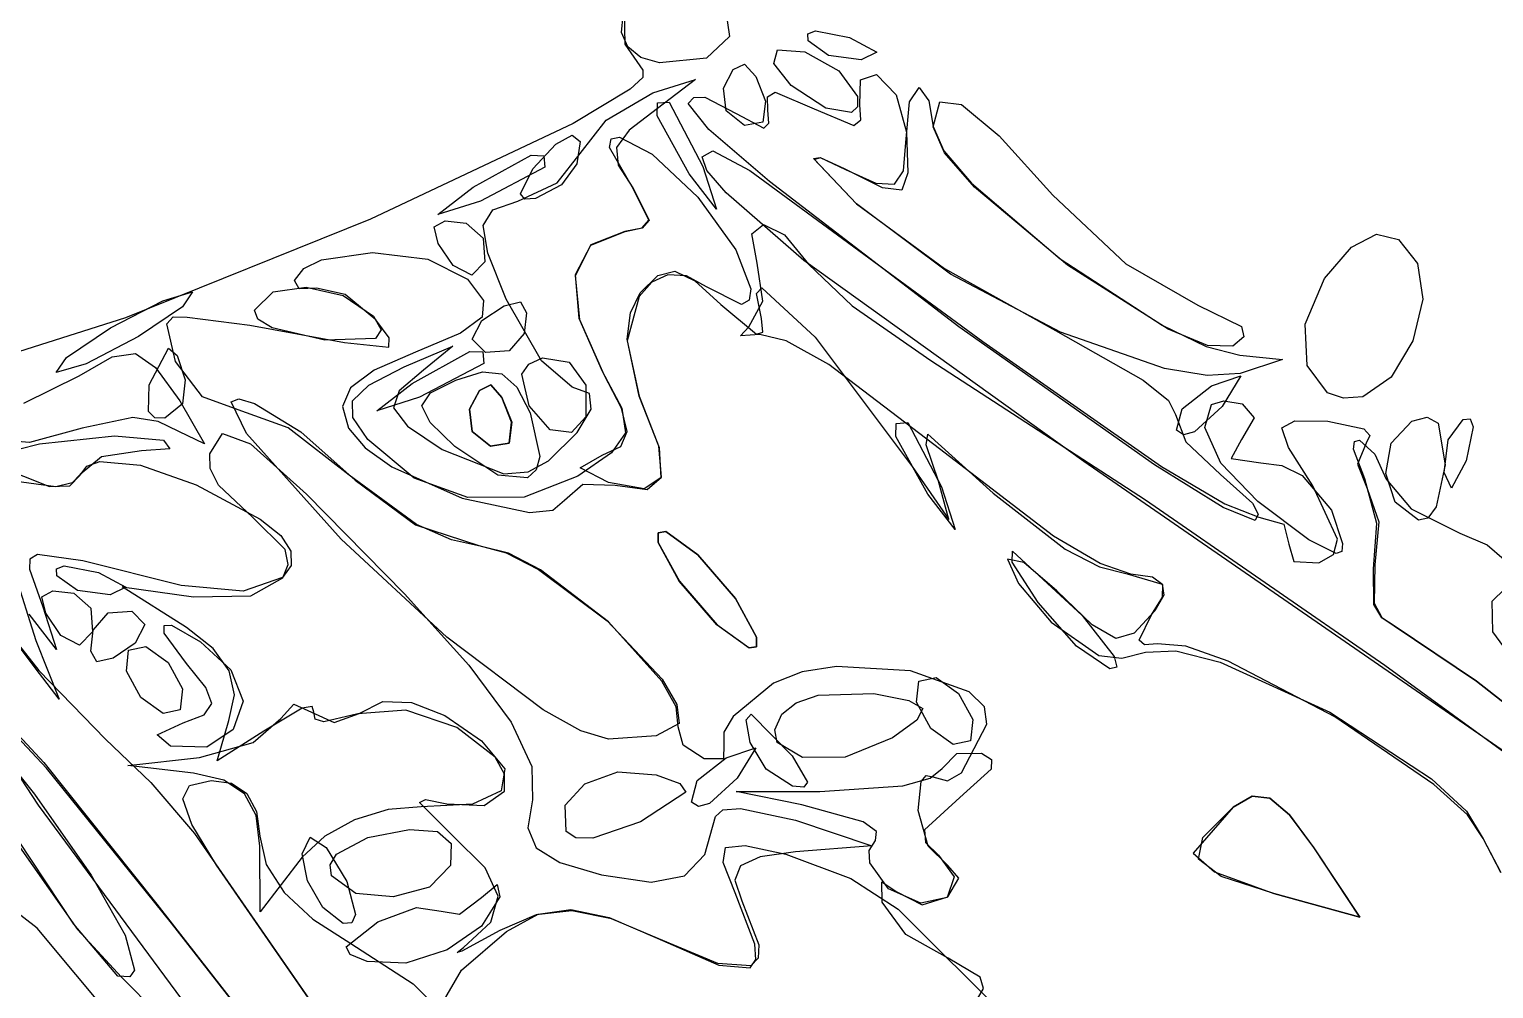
# Model space of a CAD drawing. Extents: x -886 to 651, y -59 to 942.
# Drawn here: x -390.41 to -359.68, y 208.45 to 228.58 of the extents above; entities that cross this region are included whole.
import ezdxf

# ---------------------------------------------------------------- set-up
doc = ezdxf.new("R2010")
doc.units = 0

msp = doc.modelspace()

# ---------------------------------------------------------------- linework, layer by layer
at = {"layer": 'Layer 1'}
for p, q in [((-375.810871, 229.048832), (-375.720696, 228.421914)), ((-377.9846, 228.508885), (-377.95327, 228.86963)), ((-377.93356, 228.92818), (-377.914047, 228.260485)), ((-377.85441, 228.205186), (-377.9846, 228.508885)), ((-375.720696, 228.421914), (-376.201034, 227.970861)), ((-374.077185, 228.482903), (-373.915824, 228.545661)), ((-374.07002, 228.33327), (-374.077185, 228.482903)), ((-373.642092, 228.024076), (-374.07002, 228.33327)), ((-373.915824, 228.545661), (-373.20152, 228.40157)), ((-373.20152, 228.40157), (-372.627516, 228.093326)), ((-377.914047, 228.260485), (-377.53632, 227.71672)), ((-377.58238, 227.984214), (-377.85441, 228.205186)), ((-374.78692, 227.858136), (-374.710788, 228.143619)), ((-374.710788, 228.143619), (-374.14108, 228.09969)), ((-374.14108, 228.09969), (-373.424777, 227.703476)), ((-372.95684, 227.93539), (-373.642092, 228.024076)), ((-372.627516, 228.093326), (-372.95685, 227.93533)), ((-377.18819, 227.87165), (-377.58238, 227.984214)), ((-377.53632, 227.71672), (-377.537423, 227.564498)), ((-376.201034, 227.970861), (-377.18819, 227.87165)), ((-375.84555, 227.34013), (-375.63983, 227.731896)), ((-375.63983, 227.731896), (-375.40273, 227.84761)), ((-375.40273, 227.84761), (-375.16655, 227.584377)), ((-374.428599, 227.39921), (-374.78692, 227.858136)), ((-372.95685, 227.93533), (-372.95684, 227.93539)), ((-377.537423, 227.564498), (-377.801582, 227.318384)), ((-377.3307, 227.23958), (-376.43503, 227.522805)), ((-376.43503, 227.522805), (-377.22899, 226.91497)), ((-375.16655, 227.584377), (-374.96304, 227.06508)), ((-373.424777, 227.703476), (-373.03081, 227.16483)), ((-372.98584, 226.99285), (-372.968661, 227.515185)), ((-372.968661, 227.515185), (-372.63436, 227.63048)), ((-372.63436, 227.63048), (-372.219077, 227.201126)), ((-377.801582, 227.318384), (-379.000518, 226.595909)), ((-378.307109, 226.666447), (-377.3307, 227.23958)), ((-376.59022, 227.02065), (-376.465806, 227.147874)), ((-376.465806, 227.147874), (-376.234444, 227.149781)), ((-376.234444, 227.149781), (-375.58304, 226.80585)), ((-375.792024, 226.867576), (-375.84555, 227.34013)), ((-374.922407, 227.157277), (-374.759274, 227.25429)), ((-374.91517, 226.88045), (-374.922407, 227.157277)), ((-374.759274, 227.25429), (-373.94322, 226.90825)), ((-373.69495, 226.92281), (-374.428599, 227.39921)), ((-373.03081, 227.16483), (-373.03236, 226.94771)), ((-373.03081, 227.16483), (-373.03081, 227.16483)), ((-372.219077, 227.201126), (-372.00718, 226.41397)), ((-371.942151, 227.050967), (-371.74275, 227.35238)), ((-371.74275, 227.35238), (-371.537439, 227.077017)), ((-377.22898, 226.91493), (-377.823192, 226.46181)), ((-377.23558, 226.757407), (-377.228187, 227.029546)), ((-377.22899, 226.91497), (-377.22898, 226.91493)), ((-377.228187, 227.029546), (-376.98498, 227.04975)), ((-376.98498, 227.04975), (-376.27628, 225.69926)), ((-376.150427, 226.473917), (-376.59022, 227.02065)), ((-375.40585, 226.5576), (-375.792024, 226.867576)), ((-375.58304, 226.80585), (-374.998631, 226.502481)), ((-374.96304, 227.06508), (-375.018777, 226.626574)), ((-374.96304, 227.06508), (-374.96304, 227.06508)), ((-374.891074, 226.606659), (-374.91517, 226.88045)), ((-373.94322, 226.90825), (-373.111287, 226.554842)), ((-373.158089, 226.829706), (-373.69495, 226.92281)), ((-373.03236, 226.94771), (-373.158089, 226.829706)), ((-372.962754, 226.674697), (-372.98584, 226.99285)), ((-372.02108, 226.20165), (-371.942151, 227.050967)), ((-371.537439, 227.077017), (-371.44375, 226.53959)), ((-371.44483, 226.53146), (-371.306098, 227.055378)), ((-371.306098, 227.055378), (-370.849697, 226.99519)), ((-370.849697, 226.99519), (-370.063248, 226.343807)), ((-379.000518, 226.595909), (-383.250999, 224.590007)), ((-378.85544, 225.97177), (-378.307109, 226.666447)), ((-376.56764, 225.54636), (-377.23558, 226.757407)), ((-375.018777, 226.626574), (-375.40585, 226.5576)), ((-374.998631, 226.502481), (-374.891074, 226.606659)), ((-373.111287, 226.554842), (-372.962754, 226.674697)), ((-371.205011, 225.986906), (-371.44483, 226.53146)), ((-371.44394, 226.53959), (-371.222727, 226.029022)), ((-371.44375, 226.53959), (-371.44394, 226.53959)), ((-379.366349, 226.163315), (-379.019834, 226.35608)), ((-379.019834, 226.35608), (-378.855672, 226.221913)), ((-378.855672, 226.221913), (-378.92211, 225.75528)), ((-378.236948, 226.094262), (-378.205457, 226.276373)), ((-378.205457, 226.276373), (-378.028919, 226.310921)), ((-377.823192, 226.46181), (-378.087974, 226.096725)), ((-378.028919, 226.310921), (-377.343723, 225.953555)), ((-374.878984, 225.379598), (-376.150427, 226.473917)), ((-372.069527, 225.605716), (-372.02108, 226.20165)), ((-372.00718, 226.41397), (-372.00716, 226.414)), ((-372.00716, 226.414), (-371.97602, 225.566168)), ((-370.063248, 226.343807), (-368.93437, 225.09414)), ((-381.09574, 225.26384), (-379.884685, 225.931772)), ((-379.884685, 225.931772), (-379.612548, 225.924381)), ((-379.84697, 225.64915), (-379.366349, 226.163315)), ((-379.612548, 225.924381), (-379.59235, 225.68118)), ((-379.338643, 225.354306), (-378.85544, 225.97177)), ((-377.76176, 225.27112), (-378.236948, 226.094262)), ((-378.087974, 226.096725), (-378.052813, 225.725062)), ((-377.343723, 225.953555), (-376.38741, 225.05462)), ((-376.29607, 225.89685), (-376.066684, 226.02708)), ((-376.194197, 225.612449), (-376.29607, 225.89685)), ((-376.066684, 226.02708), (-375.290057, 225.610832)), ((-373.959676, 225.863464), (-373.816749, 225.886653)), ((-373.05139, 224.91248), (-373.959676, 225.863464)), ((-373.809834, 225.88221), (-373.938515, 225.847299)), ((-373.816749, 225.886653), (-373.28409, 225.63409)), ((-373.30638, 225.64821), (-373.809834, 225.88221)), ((-371.222727, 226.029022), (-370.639888, 225.347284)), ((-370.579064, 225.264644), (-371.205011, 225.986906)), ((-379.59235, 225.68118), (-380.94283, 224.97248)), ((-380.103302, 225.12514), (-379.84697, 225.64915)), ((-379.59235, 225.68118), (-379.59235, 225.68118)), ((-378.9221, 225.75527), (-379.247714, 225.311932)), ((-378.92211, 225.75528), (-378.9221, 225.75527)), ((-378.052813, 225.725062), (-377.7472, 225.25221)), ((-376.27628, 225.69926), (-375.992195, 224.803855)), ((-376.27628, 225.69926), (-376.27628, 225.69926)), ((-375.788273, 225.143748), (-376.194197, 225.612449)), ((-375.290057, 225.610832), (-370.40173, 222.02723)), ((-373.938515, 225.847299), (-373.05148, 224.91274)), ((-372.508384, 225.252383), (-373.30638, 225.64821)), ((-373.28409, 225.63409), (-372.646002, 225.346668)), ((-372.259491, 225.328966), (-372.069527, 225.605716)), ((-371.97602, 225.566168), (-372.104012, 225.201999)), ((-381.83824, 224.688391), (-381.09574, 225.26384)), ((-380.15846, 224.96683), (-379.338643, 225.354306)), ((-379.247714, 225.311932), (-379.78827, 225.02347)), ((-377.4094, 224.573597), (-377.76176, 225.27112)), ((-377.7472, 225.25221), (-377.4046, 224.568039)), ((-375.992195, 224.803855), (-376.56764, 225.54636)), ((-370.905449, 222.330665), (-374.878984, 225.379598)), ((-372.646002, 225.346668), (-372.259491, 225.328966)), ((-372.104012, 225.201999), (-372.508384, 225.252383)), ((-370.639888, 225.347284), (-368.779631, 223.761577)), ((-368.629184, 223.624506), (-370.579064, 225.264644)), ((-380.94283, 224.97248), (-381.83824, 224.688391)), ((-380.683403, 224.787186), (-380.15846, 224.96683)), ((-380.01644, 225.013306), (-380.103302, 225.12514)), ((-379.78827, 225.02347), (-380.01644, 225.013306)), ((-376.38743, 225.05462), (-375.584029, 223.948706)), ((-376.38741, 225.05462), (-376.38743, 225.05462)), ((-374.15815, 223.728272), (-375.788273, 225.143748)), ((-368.93437, 225.09414), (-367.401665, 223.655384)), ((-368.93437, 225.09414), (-368.93437, 225.09414)), ((-380.890273, 224.462085), (-380.683403, 224.787186)), ((-373.05148, 224.91274), (-371.205827, 223.556709)), ((-371.079452, 223.440099), (-373.05139, 224.91248)), ((-383.250999, 224.590007), (-388.39094, 222.521942)), ((-381.91558, 224.42885), (-381.685635, 224.55822)), ((-381.83315, 224.084937), (-381.91558, 224.42885)), ((-381.685635, 224.55822), (-381.24638, 224.50495)), ((-381.24638, 224.50495), (-380.887905, 224.192417)), ((-380.792946, 223.876112), (-380.890273, 224.462085)), ((-378.632594, 224.049862), (-377.91207, 224.33104)), ((-377.9143, 224.33146), (-378.628436, 224.053119)), ((-377.550654, 224.406248), (-377.9143, 224.33146)), ((-377.91207, 224.33104), (-377.551953, 224.407359)), ((-377.551953, 224.407359), (-377.4094, 224.573597)), ((-377.4046, 224.568039), (-377.550654, 224.406248)), ((-375.249949, 224.281181), (-375.00957, 224.477698)), ((-375.00957, 224.477698), (-374.564351, 224.264771)), ((-381.52143, 223.62242), (-381.83315, 224.084937)), ((-380.887905, 224.192417), (-380.85223, 223.69852)), ((-378.628436, 224.053119), (-378.954994, 223.420709)), ((-378.952482, 223.407665), (-378.632594, 224.049862)), ((-375.13845, 223.67171), (-375.249949, 224.281181)), ((-374.564351, 224.264771), (-374.06133, 223.64591)), ((-362.664637, 224.002749), (-362.145635, 224.275824)), ((-362.145635, 224.275824), (-361.683993, 224.162917)), ((-361.683993, 224.162917), (-361.286, 223.663)), ((-384.652882, 223.559072), (-384.280856, 223.73999)), ((-384.280856, 223.73999), (-383.211686, 223.889635)), ((-383.211686, 223.889635), (-382.052593, 223.754167)), ((-382.052593, 223.754167), (-381.21586, 223.33096)), ((-380.4053, 222.91385), (-380.792946, 223.876112)), ((-375.584029, 223.948706), (-375.271006, 223.12867)), ((-368.28193, 219.50882), (-374.15815, 223.728272)), ((-368.779631, 223.761577), (-366.643766, 222.365024)), ((-363.23471, 223.34472), (-362.664637, 224.002749)), ((-384.84782, 223.30786), (-384.652882, 223.559072)), ((-381.128907, 223.419154), (-381.52143, 223.62242)), ((-380.85223, 223.69852), (-381.128907, 223.419154)), ((-380.85223, 223.69852), (-380.85223, 223.69852)), ((-378.954994, 223.420709), (-378.881267, 222.51169)), ((-378.861255, 222.476576), (-378.952482, 223.407665)), ((-377.59357, 223.04797), (-377.226978, 223.41168)), ((-377.01282, 223.426206), (-377.350748, 223.270797)), ((-377.226978, 223.41168), (-376.86878, 223.498716)), ((-376.622796, 223.40412), (-377.01282, 223.426206)), ((-376.86878, 223.498716), (-376.449622, 223.299029)), ((-375.021657, 222.868354), (-375.13845, 223.67171)), ((-374.06133, 223.64591), (-374.06158, 223.64586)), ((-374.06158, 223.64586), (-373.142281, 222.772391)), ((-371.205827, 223.556709), (-368.87779, 222.25335)), ((-368.771334, 222.219581), (-371.079452, 223.440099)), ((-366.515981, 222.286066), (-368.629184, 223.624506)), ((-367.401665, 223.655384), (-365.89386, 222.78572)), ((-361.286, 223.663), (-361.167425, 222.91548)), ((-361.286, 223.663), (-361.286, 223.663)), ((-385.298629, 223.066378), (-384.60261, 223.165467)), ((-384.751229, 223.132472), (-384.84782, 223.30786)), ((-384.38412, 223.14346), (-384.751229, 223.132472)), ((-384.60261, 223.165467), (-383.825704, 222.991568)), ((-383.78729, 223.008011), (-384.38412, 223.14346)), ((-381.21586, 223.33096), (-380.879973, 222.882491)), ((-377.350748, 223.270797), (-377.618164, 222.967785)), ((-376.19909, 223.17465), (-376.622796, 223.40412)), ((-376.449622, 223.299029), (-375.90015, 222.80257)), ((-375.469111, 222.801616), (-376.19909, 223.17465)), ((-375.271006, 223.12867), (-375.304871, 222.890576)), ((-375.151773, 223.02913), (-375.04276, 223.152221)), ((-375.04276, 223.152221), (-373.92345, 222.1153)), ((-363.640574, 222.389841), (-363.23471, 223.34472)), ((-388.71099, 222.31203), (-387.6135, 222.881727)), ((-387.6135, 222.881727), (-386.98521, 223.06513)), ((-386.98521, 223.06513), (-387.197984, 222.752231)), ((-385.69029, 222.68295), (-385.298629, 223.066378)), ((-383.825704, 222.991568), (-383.19138, 222.55603)), ((-383.13841, 222.48044), (-383.78729, 223.008011)), ((-380.879973, 222.882491), (-380.910524, 222.53445)), ((-380.451469, 222.7766), (-380.10756, 222.85903)), ((-379.663861, 221.617138), (-380.4053, 222.91385)), ((-380.10756, 222.85903), (-379.978186, 222.629085)), ((-377.618164, 222.967785), (-377.867795, 222.038507)), ((-377.795269, 222.623498), (-377.59357, 223.04797)), ((-375.90015, 222.80257), (-375.150153, 222.176235)), ((-375.304871, 222.890576), (-375.469111, 222.801616)), ((-375.31546, 222.33241), (-375.021657, 222.868354)), ((-375.05153, 222.51026), (-375.151773, 223.02913)), ((-361.167425, 222.91548), (-361.382966, 222.042159)), ((-388.39094, 222.521942), (-392.52352, 221.21464)), ((-387.197984, 222.752231), (-388.12265, 222.12866)), ((-387.52606, 222.39272), (-387.391468, 222.539649)), ((-387.391468, 222.539649), (-387.1031, 222.53853)), ((-387.1031, 222.53853), (-385.78562, 222.36997)), ((-385.616502, 222.49613), (-385.69029, 222.68295)), ((-385.313339, 222.315532), (-385.616502, 222.49613)), ((-383.19138, 222.55603), (-383.030518, 222.266891)), ((-383.19138, 222.55603), (-383.19138, 222.55603)), ((-380.910524, 222.53445), (-381.367748, 222.202917)), ((-380.91399, 222.46488), (-380.451469, 222.7766)), ((-379.978186, 222.629085), (-380.03146, 222.18983)), ((-378.881267, 222.51169), (-378.39455, 221.40352)), ((-377.866501, 222.072891), (-377.795269, 222.623498)), ((-375.023106, 222.224472), (-375.05153, 222.51026)), ((-373.142281, 222.772391), (-371.49501, 221.62899)), ((-365.89386, 222.78572), (-364.976746, 222.338507)), ((-389.635661, 221.68845), (-388.71099, 222.31203)), ((-387.34716, 221.60404), (-387.52606, 222.39272)), ((-385.78562, 222.36997), (-383.80194, 222.00366)), ((-384.21281, 222.05538), (-385.313339, 222.315532)), ((-383.030518, 222.266891), (-383.146409, 222.087425)), ((-382.864395, 222.101074), (-383.13841, 222.48044)), ((-381.367748, 222.202917), (-382.31188, 221.80397)), ((-381.117252, 222.072357), (-380.91399, 222.46488)), ((-380.03146, 222.18983), (-380.343989, 221.831355)), ((-380.03146, 222.18983), (-380.03146, 222.18983)), ((-378.34843, 221.32872), (-378.861255, 222.476576)), ((-375.488612, 222.141786), (-375.31546, 222.33241)), ((-375.150153, 222.176235), (-375.023106, 222.224472)), ((-366.798224, 219.438774), (-370.905449, 222.330665)), ((-368.87779, 222.25335), (-367.036189, 221.21438)), ((-366.591118, 221.456071), (-368.771334, 222.219581)), ((-366.643766, 222.365024), (-365.716417, 221.919729)), ((-365.685882, 221.940925), (-366.515981, 222.286066)), ((-364.976746, 222.338507), (-364.929534, 222.125666)), ((-363.598399, 221.524961), (-363.640574, 222.389841)), ((-388.12265, 222.12866), (-389.220145, 221.558961)), ((-388.12265, 222.12866), (-388.12265, 222.12866)), ((-387.89632, 221.11888), (-387.49003, 221.886592)), ((-387.49003, 221.886592), (-387.31314, 221.732469)), ((-383.146409, 222.087425), (-384.21281, 222.05538)), ((-383.80194, 222.00366), (-382.868521, 221.90602)), ((-382.868521, 221.90602), (-382.864395, 222.101074)), ((-382.5446, 221.49712), (-381.527701, 221.929009)), ((-381.527701, 221.929009), (-382.14107, 221.42132)), ((-380.83789, 221.79568), (-381.117252, 222.072357)), ((-377.867795, 222.038507), (-377.61439, 220.87749)), ((-377.61477, 220.87807), (-377.866501, 222.072891)), ((-375.08173, 222.16873), (-375.488612, 222.141786)), ((-374.530765, 222.035933), (-375.08173, 222.16873)), ((-373.63673, 221.539939), (-374.530765, 222.035933)), ((-373.92345, 222.1153), (-373.92343, 222.11531)), ((-373.92343, 222.11531), (-371.88407, 219.4015)), ((-370.40173, 222.02723), (-370.40171, 222.02723)), ((-370.40171, 222.02723), (-366.651175, 219.404847)), ((-365.716417, 221.919729), (-365.01289, 221.74018)), ((-365.16025, 221.92434), (-365.685882, 221.940925)), ((-364.929534, 222.125666), (-365.16025, 221.92434)), ((-361.382966, 222.042159), (-361.835907, 221.2797)), ((-389.84844, 221.37555), (-389.635661, 221.68845)), ((-389.36896, 221.30676), (-388.67136, 221.700957)), ((-388.67136, 221.700957), (-388.187703, 221.770187)), ((-388.187703, 221.770187), (-387.765129, 221.47661)), ((-386.778318, 220.867275), (-387.34716, 221.60404)), ((-387.31314, 221.732469), (-387.13876, 221.22173)), ((-382.31188, 221.80397), (-383.173118, 221.421859)), ((-382.37726, 221.14609), (-381.166205, 221.81403)), ((-380.87387, 221.56343), (-382.22436, 220.85473)), ((-381.166205, 221.81403), (-380.894068, 221.806637)), ((-380.894068, 221.806637), (-380.87387, 221.56343)), ((-380.87387, 221.56343), (-380.87387, 221.56343)), ((-380.343989, 221.831355), (-380.83789, 221.79568)), ((-379.932843, 221.553089), (-379.64588, 221.68483)), ((-379.02248, 221.06825), (-379.663861, 221.617138)), ((-379.64588, 221.68483), (-379.084056, 221.591234)), ((-379.084056, 221.591234), (-378.73638, 221.10853)), ((-371.49501, 221.62899), (-366.992997, 218.702955)), ((-365.01289, 221.74018), (-364.118382, 221.645684)), ((-364.118382, 221.645684), (-365.00289, 221.35471)), ((-390.525815, 220.731179), (-389.36896, 221.30676)), ((-389.220145, 221.558961), (-389.84844, 221.37555)), ((-387.765129, 221.47661), (-387.25078, 220.78238)), ((-383.173118, 221.421859), (-383.671523, 221.053831)), ((-383.287064, 221.106537), (-382.5446, 221.49712)), ((-382.14107, 221.42132), (-382.651198, 220.987954)), ((-381.46259, 221.21489), (-380.902628, 221.387245)), ((-380.902628, 221.387245), (-380.494829, 221.347242)), ((-380.494829, 221.347242), (-380.180643, 221.069082)), ((-380.075079, 221.341715), (-379.932843, 221.553089)), ((-379.92671, 220.67526), (-380.075079, 221.341715)), ((-378.39455, 221.40352), (-377.982177, 220.627646)), ((-377.983257, 220.623771), (-378.34843, 221.32872)), ((-371.31396, 219.77282), (-373.63673, 221.539939)), ((-365.694, 221.3098), (-366.591118, 221.456071)), ((-365.00289, 221.35471), (-365.694, 221.3098)), ((-365.60872, 221.0941), (-364.992333, 221.303582)), ((-364.992333, 221.303582), (-365.38201, 220.6621)), ((-363.173084, 220.949973), (-363.598399, 221.524961)), ((-361.835907, 221.2797), (-362.42953, 220.86477)), ((-387.909752, 220.558887), (-387.89632, 221.11888)), ((-387.13876, 221.22173), (-387.195374, 220.715432)), ((-387.13876, 221.22173), (-387.13876, 221.22173)), ((-383.671523, 221.053831), (-383.840898, 220.661393)), ((-383.63343, 220.778524), (-383.287064, 221.106537)), ((-383.119761, 220.570645), (-382.37726, 221.14609)), ((-382.651198, 220.987954), (-382.770739, 220.6301)), ((-382.173426, 220.677865), (-381.993779, 220.947851)), ((-381.993779, 220.947851), (-381.46259, 221.21489)), ((-380.967735, 221.000034), (-381.17345, 220.60826)), ((-381.17319, 220.60878), (-380.967475, 221.000546)), ((-380.73064, 221.11574), (-380.967735, 221.000034)), ((-380.967475, 221.000546), (-380.73038, 221.11626)), ((-380.49444, 220.852519), (-380.73064, 221.11574)), ((-380.73038, 221.11626), (-380.494195, 220.853028)), ((-380.180643, 221.069082), (-379.90152, 220.52696)), ((-378.655284, 220.936855), (-379.02248, 221.06825)), ((-378.73639, 221.10854), (-378.732373, 220.446435)), ((-378.73638, 221.10853), (-378.73639, 221.10854)), ((-367.036189, 221.21438), (-366.511129, 220.785506)), ((-366.218156, 220.615647), (-365.60872, 221.0941)), ((-362.837031, 220.833655), (-363.173084, 220.949973)), ((-387.195374, 220.715432), (-387.56713, 220.4154)), ((-387.25078, 220.78238), (-387.25082, 220.78233)), ((-387.25082, 220.78233), (-386.733965, 219.876402)), ((-386.02748, 220.59395), (-386.778318, 220.867275)), ((-386.176898, 220.759293), (-386.014785, 220.820834)), ((-385.85198, 220.09432), (-386.176898, 220.759293)), ((-386.014785, 220.820834), (-385.690184, 220.724932)), ((-385.690184, 220.724932), (-384.715203, 220.130371)), ((-383.840898, 220.661393), (-383.71505, 220.20605)), ((-383.626231, 220.427986), (-383.63343, 220.778524)), ((-382.22436, 220.85473), (-383.119761, 220.570645)), ((-382.002631, 220.327861), (-382.173426, 220.677865)), ((-380.29094, 220.33321), (-380.49444, 220.852519)), ((-380.494195, 220.853028), (-380.29068, 220.33373)), ((-379.48247, 220.173395), (-379.92671, 220.67526)), ((-378.62488, 220.604394), (-378.655284, 220.936855)), ((-377.204946, 219.826694), (-377.61477, 220.87807)), ((-377.61439, 220.87749), (-377.196782, 219.804039)), ((-366.511129, 220.785506), (-366.36005, 220.49401)), ((-365.38201, 220.6621), (-365.964529, 220.132351)), ((-365.742435, 220.220755), (-365.605092, 220.703394)), ((-365.605092, 220.703394), (-365.348947, 220.78281)), ((-365.38201, 220.6621), (-365.38201, 220.6621)), ((-365.348947, 220.78281), (-364.96241, 220.72073)), ((-364.96241, 220.72073), (-364.710351, 220.420342)), ((-362.42953, 220.86477), (-362.837031, 220.833655)), ((-388.240974, 220.431654), (-389.3009, 220.20984)), ((-387.711878, 220.347353), (-388.240974, 220.431654)), ((-387.777548, 220.423543), (-387.909752, 220.558887)), ((-387.56713, 220.4154), (-387.777548, 220.423543)), ((-387.27212, 220.13614), (-387.711878, 220.347353)), ((-384.97988, 220.213294), (-386.02748, 220.59395)), ((-383.308, 219.96983), (-383.626231, 220.427986)), ((-382.770739, 220.6301), (-382.477095, 220.252273)), ((-381.17345, 220.60826), (-381.119931, 220.135706)), ((-381.17345, 220.60826), (-381.17345, 220.60826)), ((-381.119668, 220.136226), (-381.17319, 220.60878)), ((-380.346666, 219.894704), (-380.29094, 220.33321)), ((-380.29068, 220.33373), (-380.346418, 219.895224)), ((-380.29068, 220.33373), (-380.29068, 220.33373)), ((-379.90152, 220.52696), (-379.90148, 220.52696)), ((-379.90148, 220.52696), (-379.698284, 219.61551)), ((-378.732373, 220.446435), (-379.032712, 220.11592)), ((-378.916556, 220.11701), (-378.62488, 220.604394)), ((-377.867885, 220.137837), (-377.983257, 220.623771)), ((-377.982177, 220.627646), (-377.903964, 220.11168)), ((-366.36005, 220.49401), (-366.145484, 219.919857)), ((-366.33923, 220.16433), (-366.218156, 220.615647)), ((-364.710351, 220.420342), (-364.97931, 219.97081)), ((-364.126305, 220.213556), (-363.859286, 220.35752)), ((-363.859286, 220.35752), (-363.16126, 220.35063)), ((-363.16126, 220.35063), (-362.407761, 220.192553)), ((-361.833591, 219.890166), (-361.39913, 220.35466)), ((-361.39913, 220.35466), (-361.077119, 220.440893)), ((-361.077119, 220.440893), (-360.852167, 220.314141)), ((-360.636624, 219.964147), (-360.32743, 220.39208)), ((-360.32743, 220.39208), (-360.177797, 220.399245)), ((-360.177797, 220.399245), (-360.115039, 220.237884)), ((-389.3009, 220.20984), (-390.405805, 219.904734)), ((-390.20028, 219.87696), (-388.626634, 220.045516)), ((-388.626634, 220.045516), (-387.59427, 219.95416)), ((-386.733965, 219.876402), (-387.27212, 220.13614)), ((-386.62783, 219.66732), (-386.355251, 220.091794)), ((-386.355251, 220.091794), (-385.771062, 219.87843)), ((-383.870357, 217.879328), (-385.85198, 220.09432)), ((-383.69756, 219.2185), (-384.97988, 220.213294)), ((-384.715203, 220.130371), (-383.57532, 219.11474)), ((-383.71505, 220.20605), (-383.366896, 219.795678)), ((-382.477095, 220.252273), (-381.74767, 219.75899)), ((-381.48249, 219.82077), (-382.002631, 220.327861)), ((-381.119931, 220.135706), (-380.73375, 219.82573)), ((-380.73349, 219.82625), (-381.119668, 220.136226)), ((-379.5156, 219.52085), (-378.916556, 220.11701)), ((-379.032712, 220.11592), (-379.48247, 220.173395)), ((-377.903964, 220.11168), (-378.197741, 219.691309)), ((-378.003485, 219.824707), (-377.867885, 220.137837)), ((-372.228141, 220.032821), (-372.220747, 220.30496)), ((-371.56021, 218.82177), (-372.228141, 220.032821)), ((-372.220747, 220.30496), (-371.97754, 220.32516)), ((-371.97754, 220.32516), (-371.26884, 218.97467)), ((-371.595629, 219.854238), (-371.558447, 220.079958)), ((-371.558447, 220.079958), (-370.18786, 218.8438)), ((-366.193561, 220.069958), (-366.33923, 220.16433)), ((-365.964529, 220.132351), (-366.193561, 220.069958)), ((-365.406903, 219.474168), (-365.742435, 220.220755)), ((-363.990154, 219.800194), (-364.126305, 220.213556)), ((-362.407761, 220.192553), (-362.283289, 220.053512)), ((-362.283289, 220.053512), (-362.36197, 219.89442)), ((-360.852167, 220.314141), (-360.70464, 219.43648)), ((-360.115039, 220.237884), (-360.25913, 219.52358)), ((-391.645967, 219.513593), (-390.20028, 219.87696)), ((-390.405805, 219.904734), (-391.48281, 220.00003)), ((-388.06082, 219.72946), (-388.897112, 219.605915)), ((-387.46447, 219.774108), (-388.06082, 219.72949)), ((-388.06082, 219.72949), (-388.06082, 219.72946)), ((-387.59427, 219.95416), (-387.46447, 219.774108)), ((-385.771062, 219.87843), (-384.59365, 218.824661)), ((-383.366896, 219.795678), (-382.801948, 219.397342)), ((-382.339433, 219.160473), (-383.308, 219.96983)), ((-381.74767, 219.75899), (-380.456878, 219.249174)), ((-380.581876, 219.220834), (-381.48249, 219.82077)), ((-380.73375, 219.82573), (-380.346666, 219.894704)), ((-380.346418, 219.895224), (-380.73349, 219.82625)), ((-378.39123, 219.63817), (-378.003485, 219.824707)), ((-377.147956, 219.181044), (-377.204946, 219.826694)), ((-377.196782, 219.804039), (-377.157556, 219.166601)), ((-371.33404, 219.09523), (-371.595629, 219.854238)), ((-368.917798, 217.937726), (-371.31396, 219.77282)), ((-366.145484, 219.919857), (-365.41362, 219.23244)), ((-364.97928, 219.97081), (-365.195034, 219.57169)), ((-364.97931, 219.97081), (-364.97928, 219.97081)), ((-363.47867, 218.99889), (-363.990154, 219.800194)), ((-362.623197, 219.76452), (-362.607694, 219.926103)), ((-362.39076, 219.14503), (-362.623197, 219.76452)), ((-362.607694, 219.926103), (-362.49961, 219.95354)), ((-362.36197, 219.89442), (-362.543751, 219.450115)), ((-362.49961, 219.95354), (-362.180329, 219.664431)), ((-361.947352, 219.257283), (-361.833591, 219.890166)), ((-360.72531, 219.27889), (-360.636624, 219.964147)), ((-391.43126, 219.55407), (-389.985517, 218.982954)), ((-388.897112, 219.605915), (-389.3442, 219.2361)), ((-389.207761, 219.409006), (-388.935698, 219.507722)), ((-388.935698, 219.507722), (-388.077333, 219.431944)), ((-388.077333, 219.431944), (-386.910511, 219.018581)), ((-386.618668, 219.363186), (-386.62783, 219.66732)), ((-379.944782, 219.287563), (-379.5156, 219.52085)), ((-379.698284, 219.61551), (-379.775387, 219.330516)), ((-378.197741, 219.691309), (-378.90134, 219.20222)), ((-378.852664, 219.376239), (-378.39123, 219.63817)), ((-358.717601, 212.903125), (-368.28193, 219.50882)), ((-365.359669, 218.540759), (-366.798224, 219.438774)), ((-364.63096, 218.66499), (-365.406903, 219.474168)), ((-365.195034, 219.57169), (-364.57126, 219.48253)), ((-364.57126, 219.48253), (-364.129704, 219.424544)), ((-364.129704, 219.424544), (-363.702122, 219.2168)), ((-362.543751, 219.450115), (-362.33737, 218.94062)), ((-362.180329, 219.664431), (-361.94225, 219.13434)), ((-360.70464, 219.43648), (-360.894136, 218.553659)), ((-360.70464, 219.43648), (-360.70464, 219.43648)), ((-360.25907, 219.52357), (-360.567306, 218.949557)), ((-360.25913, 219.52358), (-360.25907, 219.52357)), ((-389.852744, 218.973304), (-390.83675, 219.1071)), ((-389.562421, 218.997315), (-389.35297, 219.21388)), ((-389.3442, 219.2361), (-389.514559, 219.057244)), ((-389.35297, 219.21388), (-389.207761, 219.409006)), ((-386.445486, 219.010735), (-386.618668, 219.363186)), ((-382.28458, 218.188999), (-383.69756, 219.2185)), ((-383.57532, 219.11474), (-382.311475, 218.18174)), ((-383.57532, 219.11474), (-383.57532, 219.11474)), ((-382.801948, 219.397342), (-381.330553, 218.739536)), ((-381.21081, 218.750326), (-382.339433, 219.160473)), ((-379.956111, 219.166274), (-380.581876, 219.220834)), ((-380.456878, 219.249174), (-379.944782, 219.287563)), ((-378.90134, 219.20222), (-380.029117, 218.758029)), ((-379.775387, 219.330516), (-379.956111, 219.166274)), ((-378.26199, 219.06624), (-378.852664, 219.376239)), ((-377.157556, 219.166601), (-377.508647, 218.931795)), ((-377.450204, 218.917382), (-377.147956, 219.181044)), ((-371.88407, 219.4015), (-371.117662, 218.289096)), ((-366.651175, 219.404847), (-365.322875, 218.616472)), ((-365.41362, 219.23244), (-364.746009, 218.632546)), ((-363.702122, 219.2168), (-363.08407, 218.48322)), ((-362.135529, 218.208725), (-362.39076, 219.14503)), ((-361.753257, 218.653728), (-361.947352, 219.257283)), ((-361.94225, 219.13434), (-361.94222, 219.13434)), ((-361.94222, 219.13434), (-361.412272, 218.513289)), ((-360.567306, 218.949557), (-360.72531, 219.27889)), ((-389.985517, 218.982954), (-389.562421, 218.997315)), ((-389.514559, 219.057244), (-389.852744, 218.973304)), ((-386.910511, 219.018581), (-385.56787, 218.29967)), ((-385.72549, 218.33567), (-386.445486, 219.010735)), ((-384.59365, 218.824661), (-382.5414, 216.72792)), ((-379.18397, 218.69869), (-378.795225, 219.033402)), ((-378.795225, 219.033402), (-378.11809, 219.01197)), ((-377.508647, 218.931795), (-378.26199, 219.06624)), ((-378.11809, 219.01197), (-377.450204, 218.917382)), ((-370.984756, 218.079265), (-371.56021, 218.82177)), ((-371.117662, 218.289096), (-371.33404, 219.09523)), ((-371.26884, 218.97467), (-370.984756, 218.079265)), ((-371.26884, 218.97467), (-371.26884, 218.97467)), ((-370.18786, 218.8438), (-368.676307, 217.66886)), ((-362.962287, 217.878547), (-363.47867, 218.99889)), ((-362.33737, 218.94062), (-362.091992, 218.24137)), ((-381.330553, 218.739536), (-379.918636, 218.438148)), ((-380.029117, 218.758029), (-381.21081, 218.750326)), ((-379.428036, 218.485333), (-379.18397, 218.69869)), ((-366.992997, 218.702955), (-361.967199, 215.233497)), ((-364.68592, 218.26885), (-365.359669, 218.540759)), ((-365.322875, 218.616472), (-364.6125, 218.33804)), ((-364.746009, 218.632546), (-364.628085, 218.405364)), ((-363.560342, 217.866357), (-364.63096, 218.66499)), ((-361.26415, 218.27722), (-361.753257, 218.653728)), ((-361.412272, 218.513289), (-360.39121, 218.00545)), ((-360.894136, 218.553659), (-361.065764, 218.320622)), ((-385.043179, 217.659013), (-385.72549, 218.33567)), ((-385.56787, 218.29967), (-385.133267, 217.955521)), ((-385.56787, 218.29967), (-385.56787, 218.29967)), ((-382.311475, 218.18174), (-380.9768, 217.74224)), ((-381.551794, 217.861768), (-382.28458, 218.188999)), ((-379.918636, 218.438148), (-379.428036, 218.485333)), ((-364.628085, 218.405364), (-364.68592, 218.26885)), ((-364.6125, 218.33804), (-364.088979, 218.189409)), ((-364.088979, 218.189409), (-363.98131, 217.7744)), ((-363.08407, 218.48322), (-362.855381, 217.783522)), ((-362.20429, 217.25802), (-362.135529, 218.208725)), ((-362.091992, 218.24137), (-362.17996, 217.34082)), ((-361.065764, 218.320622), (-361.26415, 218.27722)), ((-385.133267, 217.955521), (-384.924666, 217.62406)), ((-381.650025, 215.823395), (-383.870357, 217.879328)), ((-377.217616, 218.010471), (-377.05805, 218.03552)), ((-377.217166, 217.806721), (-377.217616, 218.010471)), ((-377.0555, 218.03535), (-377.215067, 218.010302)), ((-377.215067, 218.010302), (-377.21462, 217.806553)), ((-377.05805, 218.03552), (-376.386138, 217.547711)), ((-376.383591, 217.547549), (-377.0555, 218.03535)), ((-367.944318, 217.36814), (-368.917798, 217.937726)), ((-363.045101, 217.556556), (-362.962287, 217.878547)), ((-360.39121, 218.00545), (-359.818516, 217.760616)), ((-384.981458, 217.343758), (-385.043179, 217.659013)), ((-384.924666, 217.62406), (-384.920733, 217.323231)), ((-380.92287, 217.7249), (-381.551794, 217.861768)), ((-380.9768, 217.74224), (-380.408947, 217.592674)), ((-380.357156, 217.58129), (-380.92287, 217.7249)), ((-380.408947, 217.592674), (-379.72994, 217.243036)), ((-379.68489, 217.232995), (-380.357156, 217.58129)), ((-376.77356, 216.99914), (-377.217166, 217.806721)), ((-377.21462, 217.806553), (-376.77101, 216.99898)), ((-369.785528, 217.396466), (-369.7833, 217.626465)), ((-369.7833, 217.626465), (-368.31816, 216.27983)), ((-368.676307, 217.66886), (-367.953441, 217.29924)), ((-363.98131, 217.7744), (-363.874815, 217.408945)), ((-362.99131, 217.575217), (-363.560342, 217.866357)), ((-362.873488, 217.617442), (-362.99131, 217.575217)), ((-362.855381, 217.783522), (-362.873488, 217.617442)), ((-359.818516, 217.760616), (-359.461491, 217.451346)), ((-390.403652, 217.460094), (-390.411169, 217.250757)), ((-390.241797, 217.554299), (-390.403652, 217.460094)), ((-389.289752, 217.422658), (-390.241797, 217.554299)), ((-389.839699, 217.257895), (-389.678335, 217.320655)), ((-389.678335, 217.320655), (-388.96403, 217.17656)), ((-387.22439, 216.90652), (-389.289752, 217.422658)), ((-384.920733, 217.323231), (-385.100134, 217.070974)), ((-385.089366, 217.066243), (-384.981458, 217.343758)), ((-376.386138, 217.547711), (-375.59688, 216.63241)), ((-375.59433, 216.63224), (-376.383591, 217.547549)), ((-369.544256, 217.38513), (-369.88754, 217.46047)), ((-369.88754, 217.46047), (-369.655082, 216.950638)), ((-369.24114, 216.54697), (-369.785528, 217.396466)), ((-368.84767, 216.79091), (-369.544256, 217.38513)), ((-367.953441, 217.29924), (-367.37555, 217.149)), ((-367.29634, 217.14547), (-367.944318, 217.36814)), ((-363.874815, 217.408945), (-363.35417, 217.37931)), ((-363.35417, 217.37931), (-363.045101, 217.556556)), ((-362.17996, 217.34082), (-362.194659, 216.533584)), ((-390.728508, 217.192124), (-390.27544, 215.75252)), ((-390.411169, 217.250757), (-390.12851, 216.46135)), ((-389.83254, 217.10826), (-389.839699, 217.257895)), ((-389.404604, 216.799075), (-389.83254, 217.10826)), ((-388.96403, 217.17656), (-388.390026, 216.868324)), ((-385.100134, 217.070974), (-385.923599, 216.783948)), ((-385.764093, 216.691508), (-385.089366, 217.066243)), ((-379.72994, 217.243036), (-378.285121, 216.162592)), ((-378.262129, 216.143546), (-379.68489, 217.232995)), ((-375.984304, 216.08384), (-376.77356, 216.99914)), ((-376.77101, 216.99898), (-375.981754, 216.083679)), ((-376.77101, 216.99898), (-376.77101, 216.99898)), ((-367.37555, 217.149), (-366.641829, 216.934261)), ((-366.845174, 217.077439), (-367.29634, 217.14547)), ((-366.625684, 216.919354), (-366.845174, 217.077439)), ((-362.200641, 216.509269), (-362.20429, 217.25802)), ((-359.716985, 216.57805), (-359.19024, 217.08476)), ((-391.43399, 216.67488), (-390.209991, 215.120236)), ((-390.14698, 216.66623), (-389.917039, 216.795604)), ((-390.064557, 216.322317), (-390.14698, 216.66623)), ((-389.917039, 216.795604), (-389.47778, 216.74233)), ((-389.47778, 216.74233), (-389.119309, 216.429801)), ((-388.71935, 216.71039), (-389.404604, 216.799075)), ((-388.390026, 216.868324), (-388.71936, 216.71032)), ((-388.71936, 216.71032), (-388.71935, 216.71039)), ((-387.11738, 216.02551), (-388.466, 216.87612)), ((-388.466, 216.87612), (-386.9674, 216.66896)), ((-385.923599, 216.783948), (-387.22439, 216.90652)), ((-386.9674, 216.66896), (-385.764093, 216.691508)), ((-382.5414, 216.72797), (-381.186611, 215.231222)), ((-382.5414, 216.72792), (-382.5414, 216.72797)), ((-369.655082, 216.950638), (-368.96748, 216.13797)), ((-368.106052, 216.080822), (-368.84767, 216.79091)), ((-366.86108, 216.29255), (-366.632707, 216.661097)), ((-366.608138, 216.700669), (-366.79229, 216.37729)), ((-366.641829, 216.934261), (-366.608138, 216.700669)), ((-366.632707, 216.661097), (-366.625684, 216.919354)), ((-390.28814, 215.17977), (-391.337255, 216.566089)), ((-390.12851, 216.46135), (-389.844312, 215.566011)), ((-389.119309, 216.429801), (-389.08363, 215.9359)), ((-388.758691, 216.329175), (-388.26479, 216.36485)), ((-388.26479, 216.36485), (-387.985424, 216.088172)), ((-375.59688, 216.63241), (-375.153275, 215.824838)), ((-375.59688, 216.63241), (-375.59688, 216.63241)), ((-375.150725, 215.824668), (-375.59433, 216.63224)), ((-368.4398, 215.63461), (-369.24114, 216.54697)), ((-366.79229, 216.37729), (-367.228116, 215.904148)), ((-362.032043, 216.227049), (-362.200641, 216.509269)), ((-362.194659, 216.533584), (-362.031625, 216.233554)), ((-359.701166, 215.933185), (-359.716985, 216.57805)), ((-389.844312, 215.566011), (-390.41507, 216.30106)), ((-389.75283, 215.8598), (-390.064557, 216.322317)), ((-389.07122, 215.9707), (-388.758691, 216.329175)), ((-387.985424, 216.088172), (-388.18869, 215.69565)), ((-387.585375, 216.063909), (-387.42695, 216.07365)), ((-387.579764, 215.908396), (-387.585375, 216.063909)), ((-387.42695, 216.07365), (-386.818347, 215.725245)), ((-378.285121, 216.162592), (-377.135646, 214.939016)), ((-377.137438, 214.898955), (-378.262129, 216.143546)), ((-375.3124, 215.59604), (-375.984304, 216.08384)), ((-375.981754, 216.083679), (-375.30985, 215.59587)), ((-368.96748, 216.13797), (-367.966365, 215.438595)), ((-368.31816, 216.27983), (-367.64936, 215.413159)), ((-368.31816, 216.27983), (-368.31816, 216.27983)), ((-367.616119, 215.79528), (-368.106052, 216.080822)), ((-367.122822, 215.756461), (-366.86108, 216.29255)), ((-361.77118, 216.05883), (-362.032043, 216.227049)), ((-362.031625, 216.233554), (-361.7727, 216.05868)), ((-361.7727, 216.05868), (-360.047162, 214.899745)), ((-360.045672, 214.899801), (-361.77118, 216.05883)), ((-390.27544, 215.75252), (-389.783036, 214.521374)), ((-389.360315, 215.656534), (-389.75283, 215.8598)), ((-389.08363, 215.9359), (-389.360315, 215.656534)), ((-389.124494, 215.531441), (-389.07122, 215.9707)), ((-389.08363, 215.9359), (-389.08363, 215.9359)), ((-387.11709, 215.26606), (-387.579764, 215.908396)), ((-386.553986, 215.583763), (-387.11738, 216.02551)), ((-386.818347, 215.725245), (-386.1851, 215.13291)), ((-379.632561, 214.299527), (-381.650025, 215.823395)), ((-375.153275, 215.824838), (-375.152828, 215.621088)), ((-375.150278, 215.620918), (-375.150725, 215.824668)), ((-367.228116, 215.904148), (-367.616119, 215.79528)), ((-367.010418, 215.658164), (-367.122822, 215.756461)), ((-359.161557, 215.19685), (-359.701166, 215.933185)), ((-388.99512, 215.3015), (-389.124494, 215.531441)), ((-388.18869, 215.69565), (-388.651208, 215.383926)), ((-388.37507, 215.1068), (-388.329533, 215.548489)), ((-388.329533, 215.548489), (-387.96697, 215.6251)), ((-388.18869, 215.69565), (-388.18869, 215.69565)), ((-387.96697, 215.6251), (-387.498508, 215.289482)), ((-386.218214, 215.11194), (-386.553986, 215.583763)), ((-375.152828, 215.621088), (-375.3124, 215.59604)), ((-375.30985, 215.59587), (-375.150278, 215.620918)), ((-367.73884, 215.15392), (-368.4398, 215.63461)), ((-367.966365, 215.438595), (-367.489433, 215.381498)), ((-367.489433, 215.381498), (-366.99006, 215.50728)), ((-366.73802, 215.68385), (-367.010418, 215.658164)), ((-366.99006, 215.50728), (-366.352225, 215.537846)), ((-366.145416, 215.632568), (-366.73802, 215.68385)), ((-366.352225, 215.537846), (-365.420679, 215.296838)), ((-365.253291, 215.315309), (-366.145416, 215.632568)), ((-390.053372, 213.073266), (-392.08892, 215.23913)), ((-389.783036, 214.521374), (-390.28814, 215.17977)), ((-390.209991, 215.120236), (-388.81626, 213.68302)), ((-388.651208, 215.383926), (-388.99512, 215.3015)), ((-387.498508, 215.289482), (-387.19839, 214.74007)), ((-386.710641, 214.766999), (-387.11709, 215.26606)), ((-386.109277, 214.608339), (-386.218214, 215.11194)), ((-386.18512, 215.13291), (-385.924732, 214.476655)), ((-386.1851, 215.13291), (-386.18512, 215.13291)), ((-381.186611, 215.231222), (-380.303751, 214.038895)), ((-373.472191, 215.208699), (-374.19583, 215.095617)), ((-371.924247, 215.113321), (-373.472191, 215.208699)), ((-370.693258, 214.675751), (-371.924247, 215.113321)), ((-367.58981, 215.189138), (-367.73884, 215.15392)), ((-367.64936, 215.413159), (-367.58981, 215.189138)), ((-365.420679, 215.296838), (-363.122189, 214.246253)), ((-363.020107, 214.151991), (-365.253291, 215.315309)), ((-361.967199, 215.233497), (-357.718031, 212.140687)), ((-388.074944, 214.557384), (-388.37507, 215.1068)), ((-376.83776, 214.35673), (-377.137438, 214.898955)), ((-377.135646, 214.939016), (-376.825821, 214.41046)), ((-374.79568, 214.85805), (-375.641839, 214.160174)), ((-374.19583, 215.095617), (-374.79568, 214.85805)), ((-371.7936, 214.45795), (-371.748064, 214.899635)), ((-371.748064, 214.899635), (-371.38551, 214.97625)), ((-371.38551, 214.97625), (-370.917046, 214.640627)), ((-360.047162, 214.899745), (-356.92739, 212.4476)), ((-356.92587, 212.44775), (-360.045672, 214.899801)), ((-390.21695, 212.2935), (-391.669227, 214.499291)), ((-391.524969, 214.709585), (-390.107171, 213.194234)), ((-387.60648, 214.22177), (-388.074944, 214.557384)), ((-387.19839, 214.74007), (-387.243926, 214.298377)), ((-387.19839, 214.74007), (-387.19839, 214.74007)), ((-386.584162, 214.426501), (-386.710641, 214.766999)), ((-386.22639, 214.07126), (-386.109277, 214.608339)), ((-374.32125, 214.446742), (-373.85767, 214.606805)), ((-373.85767, 214.606805), (-372.68802, 214.63703)), ((-372.68802, 214.63703), (-371.957982, 214.492185)), ((-370.917046, 214.640627), (-370.61692, 214.09121)), ((-370.365811, 214.361091), (-370.693258, 214.675751)), ((-391.714497, 214.293315), (-390.30555, 212.52475)), ((-387.243926, 214.298377), (-387.60648, 214.22177)), ((-387.18129, 214.02459), (-386.740198, 214.195416)), ((-386.740198, 214.195416), (-386.584162, 214.426501)), ((-385.924732, 214.476655), (-386.134282, 213.883759)), ((-384.688922, 214.329446), (-385.48906, 213.84817)), ((-385.13252, 214.11446), (-384.861303, 214.418319)), ((-384.861303, 214.418319), (-384.49023, 214.2473)), ((-384.479631, 214.366431), (-384.688922, 214.329446)), ((-384.49023, 214.2473), (-384.014633, 214.0295)), ((-384.44329, 214.25006), (-384.479631, 214.366431)), ((-384.416365, 214.099153), (-384.44329, 214.25006)), ((-383.51722, 214.21416), (-384.232787, 214.042079)), ((-384.014633, 214.0295), (-383.49213, 214.2209)), ((-382.514084, 214.288897), (-383.51722, 214.21416)), ((-383.49213, 214.2209), (-382.994337, 214.469222)), ((-382.994337, 214.469222), (-382.389339, 214.454174)), ((-381.443059, 213.925359), (-382.514084, 214.288897)), ((-382.389339, 214.454174), (-381.692913, 214.179271)), ((-378.837897, 213.853681), (-379.632561, 214.299527)), ((-376.79367, 213.94162), (-376.83776, 214.35673)), ((-376.825821, 214.41046), (-376.77482, 214.01041)), ((-375.367885, 214.086753), (-375.265581, 214.205132)), ((-375.265581, 214.205132), (-374.40193, 213.33491)), ((-374.766622, 213.880837), (-374.6195, 214.20878)), ((-374.6195, 214.20878), (-374.32125, 214.446742)), ((-371.957982, 214.492185), (-371.664974, 214.325175)), ((-371.493483, 213.908529), (-371.7936, 214.45795)), ((-371.664974, 214.325175), (-371.786466, 214.082138)), ((-370.32063, 213.99982), (-370.365811, 214.361091)), ((-363.122189, 214.246253), (-360.986049, 212.847828)), ((-387.727697, 213.773254), (-387.18129, 214.02459)), ((-386.134282, 213.883759), (-386.685109, 213.516663)), ((-386.46809, 213.226875), (-386.22639, 214.07126)), ((-385.716339, 213.610109), (-385.13252, 214.11446)), ((-384.232787, 214.042079), (-384.416365, 214.099153)), ((-381.692913, 214.179271), (-380.92084, 213.64803)), ((-380.640194, 213.300751), (-381.443059, 213.925359)), ((-380.303751, 214.038895), (-379.867833, 213.110808)), ((-376.77482, 214.01041), (-377.261486, 213.751509)), ((-376.693621, 213.552854), (-376.79367, 213.94162)), ((-375.641839, 214.160174), (-375.837322, 213.829877)), ((-375.28444, 213.60996), (-375.367885, 214.086753)), ((-374.721545, 213.614252), (-374.766622, 213.880837)), ((-371.786466, 214.082138), (-372.29993, 213.70921)), ((-371.02502, 213.57291), (-371.493483, 213.908529)), ((-370.849921, 212.972475), (-370.32063, 213.99982)), ((-370.61692, 214.09121), (-370.662458, 213.649521)), ((-370.61692, 214.09121), (-370.61692, 214.09121)), ((-360.937722, 212.732161), (-363.020107, 214.151991)), ((-388.81626, 213.68302), (-387.862183, 212.774262)), ((-387.44855, 213.53781), (-387.727697, 213.773254)), ((-386.83901, 213.29904), (-385.716339, 213.610109)), ((-385.48906, 213.84817), (-386.46809, 213.226875)), ((-380.92084, 213.64803), (-380.921, 213.648)), ((-380.921, 213.648), (-380.435616, 213.057985)), ((-378.25954, 213.68073), (-378.837897, 213.853681)), ((-377.261486, 213.751509), (-378.25954, 213.68073)), ((-375.837322, 213.829877), (-375.83558, 213.56843)), ((-374.95046, 213.052999), (-375.28444, 213.60996)), ((-374.189439, 213.29415), (-374.721545, 213.614252)), ((-372.29993, 213.70921), (-373.292471, 213.306471)), ((-372.29993, 213.70921), (-372.29993, 213.70921)), ((-370.662458, 213.649521), (-371.02502, 213.57291)), ((-388.3454, 213.12564), (-386.83901, 213.29904)), ((-386.685109, 213.516663), (-387.44855, 213.53781)), ((-380.444338, 212.945923), (-380.640194, 213.300751)), ((-376.2511, 213.2662), (-376.693621, 213.552854)), ((-376.395736, 212.814405), (-375.7863, 213.29285)), ((-375.845902, 213.266734), (-376.2511, 213.2662)), ((-375.83558, 213.56843), (-375.845902, 213.266734)), ((-375.7863, 213.29285), (-375.169917, 213.502336)), ((-375.169917, 213.502336), (-375.5596, 212.86085)), ((-374.40193, 213.33491), (-374.40169, 213.33491)), ((-374.40169, 213.33491), (-374.083786, 212.779255)), ((-373.292471, 213.306471), (-374.189439, 213.29415)), ((-371.25722, 213.06408), (-370.94661, 213.37786)), ((-370.94661, 213.37786), (-370.4317, 213.38816)), ((-370.4317, 213.38816), (-370.219515, 213.252451)), ((-390.107171, 213.194234), (-387.73883, 210.22309)), ((-387.43098, 209.82198), (-390.053372, 213.073266)), ((-386.96409, 212.96978), (-388.3454, 213.12564)), ((-386.327446, 212.822489), (-386.96409, 212.96978)), ((-380.435616, 213.057985), (-380.513924, 212.598589)), ((-379.867833, 213.110808), (-379.85387, 212.40678)), ((-378.753586, 212.747829), (-378.061472, 212.994968)), ((-378.061472, 212.994968), (-377.25797, 212.93327)), ((-374.40069, 212.69892), (-374.95046, 213.052999)), ((-371.511094, 212.862351), (-371.25722, 213.06408)), ((-371.148111, 212.806735), (-370.849921, 212.972475)), ((-370.225517, 213.048922), (-370.88365, 212.45581)), ((-370.219515, 213.252451), (-370.225517, 213.048922)), ((-387.862183, 212.774262), (-386.949122, 211.69935)), ((-387.190248, 212.427533), (-387.053502, 212.710629)), ((-387.053502, 212.710629), (-386.59611, 212.81542)), ((-386.59611, 212.81542), (-386.16675, 212.759833)), ((-385.898031, 212.533537), (-386.327446, 212.822489)), ((-386.16675, 212.759833), (-385.847255, 212.538513)), ((-380.44154, 212.59228), (-380.444338, 212.945923)), ((-379.169875, 212.295607), (-378.753586, 212.747829)), ((-377.25797, 212.93327), (-376.761585, 212.749574)), ((-376.761585, 212.749574), (-376.635395, 212.570996)), ((-376.51681, 212.36308), (-376.395736, 212.814405)), ((-375.5596, 212.86085), (-376.142114, 212.331101)), ((-375.5596, 212.86085), (-375.5596, 212.86085)), ((-374.162865, 212.673787), (-374.40069, 212.69892)), ((-374.083786, 212.779255), (-374.162865, 212.673787)), ((-373.82707, 212.58519), (-372.080242, 212.704807)), ((-372.080242, 212.704807), (-371.511094, 212.862351)), ((-371.76301, 212.1824), (-371.696987, 212.795045)), ((-371.696987, 212.795045), (-371.590846, 212.919469)), ((-371.590846, 212.919469), (-371.44966, 212.8916)), ((-371.44966, 212.8916), (-371.148111, 212.806735)), ((-360.986049, 212.847828), (-360.257442, 212.172021)), ((-360.234096, 212.09426), (-360.937722, 212.732161)), ((-390.30555, 212.52475), (-389.116515, 210.8263)), ((-390.30555, 212.52475), (-390.30555, 212.52475)), ((-387.001782, 211.894068), (-387.190248, 212.427533)), ((-385.654521, 212.07932), (-385.898031, 212.533537)), ((-385.847255, 212.538513), (-385.647265, 212.162546)), ((-382.227267, 212.349561), (-382.096849, 212.41735)), ((-381.53706, 211.66613), (-382.227267, 212.349561)), ((-382.096849, 212.41735), (-381.65377, 212.32719)), ((-380.513924, 212.598589), (-381.112482, 212.317346)), ((-380.868172, 212.288079), (-380.44154, 212.59228)), ((-379.85387, 212.40678), (-379.951158, 211.820304)), ((-376.635395, 212.570996), (-377.58866, 211.94515)), ((-376.371143, 212.268708), (-376.51681, 212.36308)), ((-375.582452, 212.580386), (-373.82707, 212.58519)), ((-374.20465, 212.30628), (-375.582452, 212.580386)), ((-370.88365, 212.45581), (-371.630154, 211.780314)), ((-370.88365, 212.45581), (-370.88365, 212.45581)), ((-364.754975, 212.487967), (-365.15114, 212.25521)), ((-365.15079, 212.25429), (-364.754625, 212.487047)), ((-364.380179, 212.443551), (-364.754975, 212.487967)), ((-364.754625, 212.487047), (-364.379829, 212.442631)), ((-363.968263, 212.092567), (-364.380179, 212.443551)), ((-364.379829, 212.442631), (-363.967913, 212.091647)), ((-384.49265, 204.54377), (-390.21695, 212.2935)), ((-385.57559, 211.43623), (-385.654521, 212.07932)), ((-385.647265, 212.162546), (-385.57642, 211.64302)), ((-382.884018, 212.206522), (-383.586874, 211.988965)), ((-382.18785, 212.26179), (-382.884018, 212.206522)), ((-381.112482, 212.317346), (-382.18785, 212.26179)), ((-381.65377, 212.32719), (-380.868172, 212.288079)), ((-379.1459, 211.74206), (-379.169875, 212.295607)), ((-376.142114, 212.331101), (-376.371143, 212.268708)), ((-376.236432, 211.262098), (-376.01192, 212.06209)), ((-376.01192, 212.06209), (-375.858835, 212.199119)), ((-375.858835, 212.199119), (-375.492154, 212.229978)), ((-375.492154, 212.229978), (-374.33776, 211.98349)), ((-372.914422, 211.950469), (-374.20465, 212.30628)), ((-371.553919, 211.438885), (-371.76301, 212.1824)), ((-365.15114, 212.25521), (-365.99121, 211.29076)), ((-365.784539, 211.620243), (-365.15079, 212.25429)), ((-363.46074, 211.40562), (-363.968263, 212.092567)), ((-363.967913, 212.091647), (-363.46039, 211.4047)), ((-360.257442, 212.172021), (-359.90372, 211.59387)), ((-359.90539, 211.59408), (-360.234096, 212.09426)), ((-390.94587, 211.89343), (-389.399848, 209.688719)), ((-389.481617, 209.797055), (-390.940247, 212.007161)), ((-386.48354, 211.03817), (-387.001782, 211.894068)), ((-383.586874, 211.988965), (-384.21448, 211.643766)), ((-383.31231, 211.61792), (-382.433288, 211.785515)), ((-382.433288, 211.785515), (-381.846183, 211.742011)), ((-381.846183, 211.742011), (-381.558376, 211.489905)), ((-379.951158, 211.820304), (-379.777776, 211.40163)), ((-378.944853, 211.60912), (-379.1459, 211.74206)), ((-377.58866, 211.94515), (-378.584233, 211.603099)), ((-377.58866, 211.94515), (-377.58866, 211.94515)), ((-374.33776, 211.98349), (-372.73145, 211.44193)), ((-372.63199, 211.746653), (-372.914422, 211.950469)), ((-372.65897, 211.55829), (-372.63199, 211.746653)), ((-371.630154, 211.780314), (-371.605167, 211.51687)), ((-386.949122, 211.69935), (-383.89943, 207.30398)), ((-385.57642, 211.64302), (-385.442617, 211.055167)), ((-385.57642, 211.64302), (-385.57642, 211.64302)), ((-385.56859, 210.05855), (-385.57559, 211.43623)), ((-384.68928, 211.275326), (-384.52104, 211.62501)), ((-384.21448, 211.643766), (-384.6849, 211.20557)), ((-384.52104, 211.62501), (-384.184994, 211.406604)), ((-383.963375, 211.268193), (-383.31231, 211.61792)), ((-381.558376, 211.489905), (-381.57725, 211.03169)), ((-380.843576, 210.983607), (-381.53706, 211.66613)), ((-378.584233, 211.603099), (-378.944853, 211.60912)), ((-375.806735, 211.410131), (-375.392006, 211.449381)), ((-375.392006, 211.449381), (-374.54021, 211.26683)), ((-372.73145, 211.44193), (-374.33228, 211.31661)), ((-372.786138, 211.348748), (-372.65897, 211.55829)), ((-371.605167, 211.51687), (-371.33442, 211.25019)), ((-371.1398, 211.02768), (-371.553919, 211.438885)), ((-365.881716, 211.165536), (-365.784539, 211.620243)), ((-359.533473, 210.88746), (-359.90539, 211.59408)), ((-359.90372, 211.59387), (-359.531825, 210.887148)), ((-384.6849, 211.20557), (-385.56859, 210.05855)), ((-384.572605, 210.70891), (-384.68928, 211.275326)), ((-384.184994, 211.406604), (-383.75198, 210.69688)), ((-384.098679, 211.042207), (-383.963375, 211.268193)), ((-379.777776, 211.40163), (-379.280591, 211.093236)), ((-376.665415, 210.814329), (-376.236432, 211.262098)), ((-375.853102, 211.096504), (-375.806735, 211.410131)), ((-375.074737, 211.21251), (-375.489667, 211.025133)), ((-374.33228, 211.31661), (-375.074737, 211.21251)), ((-374.54021, 211.26683), (-373.1765, 210.758688)), ((-372.776495, 211.087279), (-372.786138, 211.348748)), ((-371.33442, 211.25019), (-371.007124, 210.790306)), ((-365.99121, 211.29076), (-365.544162, 210.895128)), ((-365.99121, 211.29076), (-365.99121, 211.29076)), ((-365.400848, 210.801694), (-365.881716, 211.165536)), ((-362.49019, 209.94558), (-363.46074, 211.40562)), ((-363.46039, 211.4047), (-362.48984, 209.94466)), ((-363.46039, 211.4047), (-363.46039, 211.4047)), ((-389.116515, 210.8263), (-388.403131, 209.570489)), ((-384.300558, 207.886056), (-386.48354, 211.03817)), ((-385.442617, 211.055167), (-385.063113, 210.46567)), ((-384.07384, 210.81717), (-384.098679, 211.042207)), ((-383.560642, 210.446128), (-384.07384, 210.81717)), ((-381.57725, 211.03169), (-382.014938, 210.57894)), ((-381.57725, 211.03169), (-381.57725, 211.03169)), ((-380.576202, 210.390258), (-380.843576, 210.983607)), ((-379.280591, 211.093236), (-378.40647, 210.8376)), ((-378.40647, 210.8376), (-377.366288, 210.684318)), ((-377.366288, 210.684318), (-376.665415, 210.814329)), ((-375.59981, 210.45592), (-375.853102, 211.096504)), ((-375.489667, 211.025133), (-375.607707, 210.726533)), ((-372.383, 210.54195), (-372.776495, 211.087279)), ((-370.907704, 210.762581), (-371.1398, 211.02768)), ((-365.544162, 210.895128), (-364.30081, 210.44116)), ((-384.256572, 210.148554), (-384.572605, 210.70891)), ((-383.75198, 210.69688), (-383.75194, 210.69688)), ((-383.75194, 210.69688), (-383.566807, 210.001343)), ((-382.014938, 210.57894), (-382.775205, 210.375235)), ((-380.92193, 210.36027), (-380.591716, 210.630944)), ((-380.591716, 210.630944), (-380.5397, 210.37427)), ((-375.607707, 210.726533), (-375.45949, 210.28877)), ((-373.1765, 210.758688), (-372.17921, 210.11277)), ((-372.51477, 210.26491), (-372.523004, 210.68729)), ((-372.523004, 210.68729), (-372.20729, 210.48129)), ((-371.708155, 210.240965), (-372.383, 210.54195)), ((-371.007124, 210.790306), (-371.14923, 210.3574)), ((-371.1358, 210.37035), (-370.907704, 210.762581)), ((-364.30046, 210.44024), (-365.400848, 210.801694)), ((-390.244393, 209.715384), (-390.961969, 210.267502)), ((-387.73883, 210.22309), (-383.57535, 204.89823)), ((-387.73883, 210.22309), (-387.73883, 210.22309)), ((-385.063113, 210.46567), (-384.461762, 209.902558)), ((-382.775205, 210.375235), (-383.560642, 210.446128)), ((-381.388305, 210.009036), (-380.92193, 210.36027)), ((-380.5397, 210.37425), (-380.924316, 209.754918)), ((-380.73091, 209.845399), (-380.576202, 210.390258)), ((-380.5397, 210.37427), (-380.5397, 210.37425)), ((-375.190372, 209.377092), (-375.59981, 210.45592)), ((-375.45949, 210.28877), (-375.104116, 209.366401)), ((-372.022159, 209.585056), (-372.51477, 210.26491)), ((-372.20729, 210.48129), (-371.679859, 210.203798)), ((-371.14923, 210.3574), (-371.708155, 210.240965)), ((-371.679859, 210.203798), (-371.1358, 210.37035)), ((-364.30081, 210.44116), (-362.49019, 209.94558)), ((-362.48984, 209.94466), (-364.30046, 210.44024)), ((-384.461762, 209.902558), (-383.66242, 209.39386)), ((-383.82674, 209.81705), (-384.256572, 210.148554)), ((-383.566807, 210.001343), (-383.642365, 209.830855)), ((-383.09953, 209.84562), (-382.289845, 210.153145)), ((-382.289845, 210.153145), (-381.76768, 210.07199)), ((-381.76768, 210.07199), (-381.388305, 210.009036)), ((-379.780208, 209.998057), (-380.53662, 209.66864)), ((-380.39865, 209.6446), (-379.731792, 210.007894)), ((-379.029134, 210.081248), (-379.780208, 209.998057)), ((-379.731792, 210.007894), (-379.046507, 210.108709)), ((-379.046507, 210.108709), (-378.246365, 209.942822)), ((-378.198452, 209.913679), (-379.029134, 210.081248)), ((-378.246365, 209.942822), (-377.23493, 209.50601)), ((-377.20322, 209.49082), (-378.198452, 209.913679)), ((-372.17921, 210.11277), (-372.1792, 210.1123)), ((-372.1792, 210.1123), (-369.71626, 207.65933)), ((-388.4767, 207.59991), (-390.244393, 209.715384)), ((-388.55182, 208.70983), (-389.481617, 209.797055)), ((-389.399848, 209.688719), (-388.48066, 208.68565)), ((-383.58009, 204.89963), (-387.43098, 209.82198)), ((-383.642365, 209.830855), (-383.82674, 209.81705)), ((-383.765471, 209.326784), (-383.09953, 209.84562)), ((-380.924316, 209.754918), (-381.647611, 209.258309)), ((-381.341246, 208.831596), (-380.39865, 209.6446)), ((-380.53662, 209.66864), (-381.333822, 209.235228)), ((-381.30367, 209.30835), (-380.73091, 209.845399)), ((-371.13, 209.08809), (-372.022159, 209.585056)), ((-388.403131, 209.570489), (-388.202524, 208.838079)), ((-383.679072, 209.162904), (-383.765471, 209.326784)), ((-383.66242, 209.39386), (-382.356784, 208.546024)), ((-381.43475, 209.202561), (-381.30367, 209.30835)), ((-377.23493, 209.50601), (-375.945134, 208.93862)), ((-375.965504, 208.972222), (-377.20322, 209.49082)), ((-375.170583, 209.059417), (-375.190372, 209.377092)), ((-375.104116, 209.366401), (-375.120982, 209.087435)), ((-383.32592, 209.01569), (-383.679072, 209.162904)), ((-382.513505, 208.98003), (-383.32592, 209.01569)), ((-381.647611, 209.258309), (-382.513505, 208.98003)), ((-381.333822, 209.235228), (-381.43475, 209.202561)), ((-375.269295, 208.92915), (-375.965504, 208.972222)), ((-375.284547, 208.883486), (-375.170583, 209.059417)), ((-375.120982, 209.087435), (-375.269295, 208.92915)), ((-370.46005, 208.686335), (-371.13, 209.08809)), ((-388.306114, 208.693387), (-388.55182, 208.70983)), ((-388.48066, 208.68565), (-387.731114, 207.930584)), ((-388.202524, 208.838079), (-388.306114, 208.693387)), ((-381.77259, 208.097679), (-381.341246, 208.831596)), ((-375.945134, 208.93862), (-375.284547, 208.883486)), ((-370.386853, 208.453357), (-370.46005, 208.686335)), ((-382.356784, 208.546024), (-381.991971, 208.184264)), ((-370.51385, 208.23457), (-370.386853, 208.453357))]:
    msp.add_line(p, q, dxfattribs=at)

doc.saveas('drawing.dxf')
